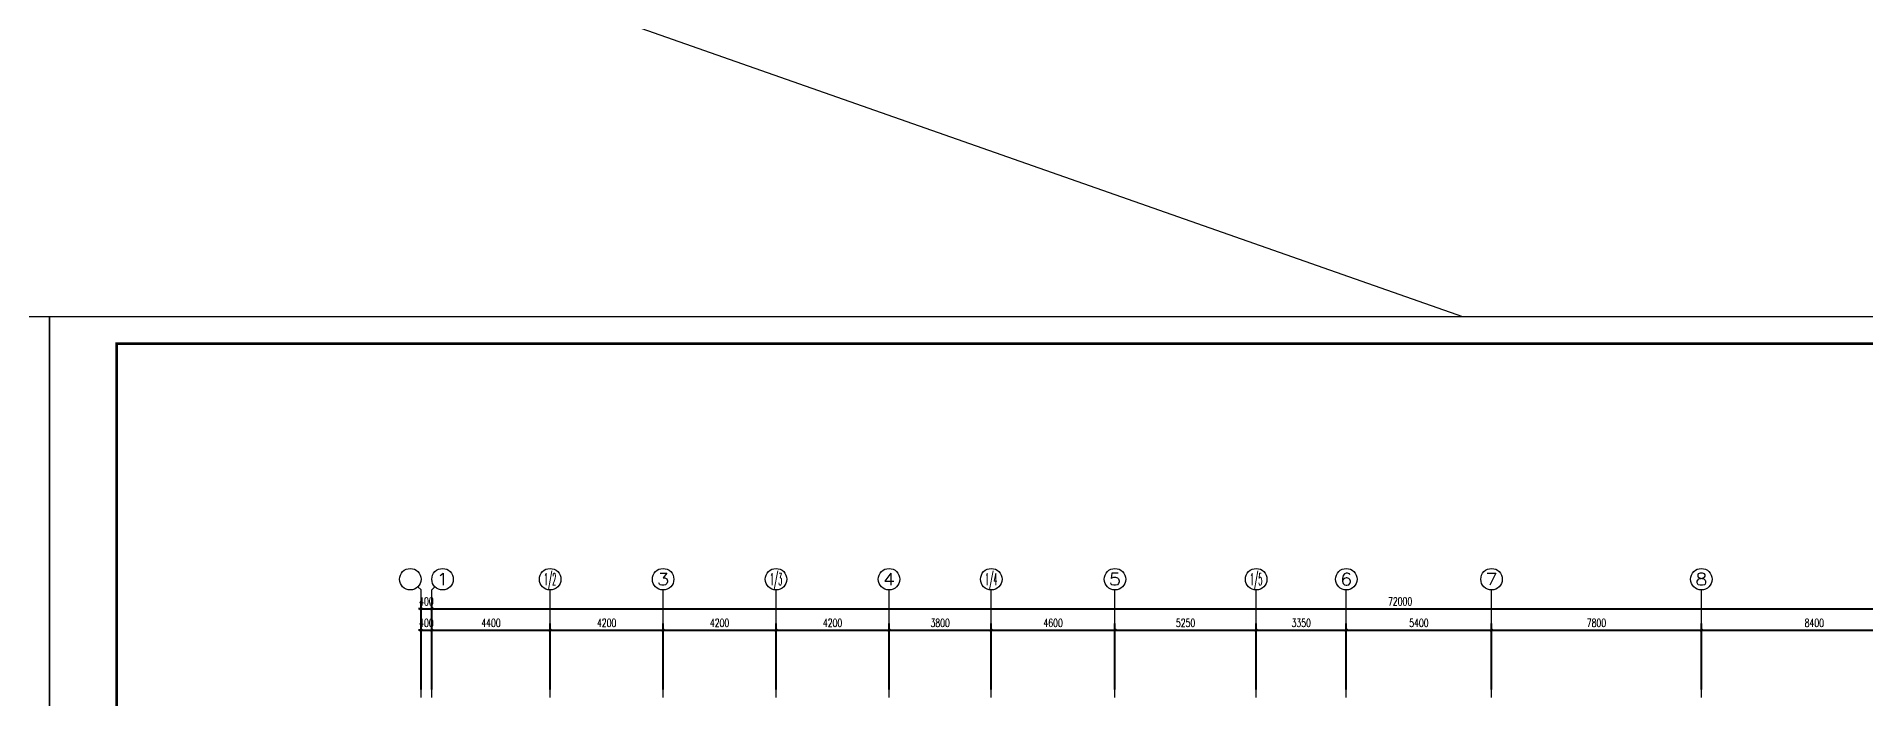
# Model space of a CAD drawing. Extents: x 491024 to 1725648, y 860327 to 1705161.
# Drawn here: x 744838 to 812831, y 1157519 to 1182151 of the extents above; entities that cross this region are included whole.
import ezdxf
from ezdxf.enums import TextEntityAlignment as Align

# ---------------------------------------------------------------- set-up
doc = ezdxf.new("R2010")
doc.units = 0
doc.header["$LTSCALE"] = 1000
doc.header["$MEASUREMENT"] = 0
doc.layers.get('Defpoints').update_dxf_attribs({"color": 8})
for name, color, linetype in [('!电气修改', 6, 'Continuous'), ('AXIS', 8, 'Continuous'), ('AXIS_TEXT', 8, 'Continuous'), ('C-AXIS(轴号)', 8, 'Continuous'), ('C-AXIS-T(字)', 8, 'Continuous'), ('图框', 140, 'Continuous')]:
    doc.layers.add(name, color=color, linetype=linetype)
doc.layers.add('WALL', color=8, linetype='Continuous', lineweight=40)
doc.styles.add('_TCH_AXIS', font='COMPLEX', dxfattribs={"bigfont": 'GBCBIG'})
doc.styles.add('_TCH_DIM_T3', font='SIMPLEX', dxfattribs={"width": 0.705882, "bigfont": 'GBCBIG'})
doc.styles.add('COMPLEX', font='COMPLEX')
doc.dimstyles.new('_TCH_ARCH&&100', dxfattribs={"dimtxt": 297.5, "dimasz": 100, "dimexe": 250, "dimexo": 300, "dimgap": 126.25, "dimtad": 1, "dimdec": 0, "dimzin": 0, "dimdsep": 46, "dimtxsty": '_TCH_DIM_T3', "dimblk": 'ARCHTICK', "dimcen": 0.09, "dimclrt": 7, "dimazin": 2, "dimtfac": 1, "dimtdec": 0, "dimtix": 1, "dimtmove": 2, "dimatfit": 3, "dimfxl": 1, "dimtolj": 1, "dimtzin": 0, "dimarcsym": 0})

# ---------------------------------------------------------------- blocks, each defined once
blk = doc.blocks.new('_ArchTick')
at = {"color": 0, "linetype": 'ByBlock', "const_width": 0.4}
blk.add_lwpolyline([(-0.5, -0.5), (0.5, 0.5)], dxfattribs=at)
blk = doc.blocks.new('*D68')
at = {"layer": 'AXIS', "color": 0, "lineweight": -2, "transparency": 16777216}
for p, q in [((1293188, 1157856), (1293188, 1161106)), ((1293188, 1160856), (1365188, 1160856)), ((1365188, 1157856), (1365188, 1161106))]:
    blk.add_line(p, q, dxfattribs=at)
at = {"layer": 'Defpoints', "color": 0, "transparency": 16777216}
for p in [(1365188, 1160856), (1293188, 1157556), (1365188, 1157556)]:
    blk.add_point(p, dxfattribs=at)
at = {"layer": 'AXIS', "color": 0, "lineweight": -2, "transparency": 16777216, "xscale": 100, "yscale": 100, "zscale": 100, "rotation": 180}
blk.add_blockref('_ArchTick', (1293188, 1160856), dxfattribs=at)
at = {"layer": 'AXIS', "color": 0, "lineweight": -2, "transparency": 16777216, "xscale": 100, "yscale": 100, "zscale": 100}
blk.add_blockref('_ArchTick', (1365188, 1160856), dxfattribs=at)
at = {"layer": 'AXIS', "color": 7, "transparency": 16777216, "insert": (1329188, 1161131), "char_height": 297.5, "attachment_point": 5, "style": '_TCH_DIM_T3'}
blk.add_mtext('\\A1;72000', dxfattribs=at)
blk = doc.blocks.new('*D67')
at = {"layer": 'AXIS', "color": 0, "lineweight": -2, "transparency": 16777216}
for p, q in [((1292788, 1160856), (1292688, 1160856)), ((1292788, 1157856), (1292788, 1161106)), ((1292788, 1160856), (1293188, 1160856)), ((1293188, 1157856), (1293188, 1161106)), ((1293188, 1160856), (1293288, 1160856))]:
    blk.add_line(p, q, dxfattribs=at)
at = {"layer": 'Defpoints', "color": 0, "transparency": 16777216}
for p in [(1293188, 1160856), (1292788, 1157556), (1293188, 1157556)]:
    blk.add_point(p, dxfattribs=at)
at = {"layer": 'AXIS', "color": 0, "lineweight": -2, "transparency": 16777216, "xscale": 100, "yscale": 100, "zscale": 100}
blk.add_blockref('_ArchTick', (1292788, 1160856), dxfattribs=at)
at = {"layer": 'AXIS', "color": 0, "lineweight": -2, "transparency": 16777216, "xscale": 100, "yscale": 100, "zscale": 100, "rotation": 180}
blk.add_blockref('_ArchTick', (1293188, 1160856), dxfattribs=at)
at = {"layer": 'AXIS', "color": 7, "transparency": 16777216, "insert": (1292988, 1161131), "char_height": 297.5, "attachment_point": 5, "style": '_TCH_DIM_T3'}
blk.add_mtext('\\A1;400', dxfattribs=at)
blk = doc.blocks.new('*D66')
at = {"layer": 'AXIS', "color": 0, "lineweight": -2, "transparency": 16777216}
for p, q in [((1292788, 1160056), (1292688, 1160056)), ((1292788, 1157856), (1292788, 1160306)), ((1292788, 1160056), (1293188, 1160056)), ((1293188, 1157856), (1293188, 1160306)), ((1293188, 1160056), (1293288, 1160056))]:
    blk.add_line(p, q, dxfattribs=at)
at = {"layer": 'Defpoints', "color": 0, "transparency": 16777216}
for p in [(1293188, 1160056), (1292788, 1157556), (1293188, 1157556)]:
    blk.add_point(p, dxfattribs=at)
at = {"layer": 'AXIS', "color": 0, "lineweight": -2, "transparency": 16777216, "xscale": 100, "yscale": 100, "zscale": 100}
blk.add_blockref('_ArchTick', (1292788, 1160056), dxfattribs=at)
at = {"layer": 'AXIS', "color": 0, "lineweight": -2, "transparency": 16777216, "xscale": 100, "yscale": 100, "zscale": 100, "rotation": 180}
blk.add_blockref('_ArchTick', (1293188, 1160056), dxfattribs=at)
at = {"layer": 'AXIS', "color": 7, "transparency": 16777216, "insert": (1292988, 1160331), "char_height": 297.5, "attachment_point": 5, "style": '_TCH_DIM_T3'}
blk.add_mtext('\\A1;400', dxfattribs=at)
blk = doc.blocks.new('*D65')
at = {"layer": 'AXIS', "color": 0, "lineweight": -2, "transparency": 16777216}
for p, q in [((1293188, 1157856), (1293188, 1160306)), ((1293188, 1160056), (1297588, 1160056)), ((1297588, 1157856), (1297588, 1160306))]:
    blk.add_line(p, q, dxfattribs=at)
at = {"layer": 'Defpoints', "color": 0, "transparency": 16777216}
for p in [(1297588, 1160056), (1293188, 1157556), (1297588, 1157556)]:
    blk.add_point(p, dxfattribs=at)
at = {"layer": 'AXIS', "color": 0, "lineweight": -2, "transparency": 16777216, "xscale": 100, "yscale": 100, "zscale": 100, "rotation": 180}
blk.add_blockref('_ArchTick', (1293188, 1160056), dxfattribs=at)
at = {"layer": 'AXIS', "color": 0, "lineweight": -2, "transparency": 16777216, "xscale": 100, "yscale": 100, "zscale": 100}
blk.add_blockref('_ArchTick', (1297588, 1160056), dxfattribs=at)
at = {"layer": 'AXIS', "color": 7, "transparency": 16777216, "insert": (1295388, 1160331), "char_height": 297.5, "attachment_point": 5, "style": '_TCH_DIM_T3'}
blk.add_mtext('\\A1;4400', dxfattribs=at)
blk = doc.blocks.new('*D64')
at = {"layer": 'AXIS', "color": 0, "lineweight": -2, "transparency": 16777216}
for p, q in [((1297588, 1157856), (1297588, 1160306)), ((1297588, 1160056), (1301788, 1160056)), ((1301788, 1157856), (1301788, 1160306))]:
    blk.add_line(p, q, dxfattribs=at)
at = {"layer": 'Defpoints', "color": 0, "transparency": 16777216}
for p in [(1301788, 1160056), (1297588, 1157556), (1301788, 1157556)]:
    blk.add_point(p, dxfattribs=at)
at = {"layer": 'AXIS', "color": 0, "lineweight": -2, "transparency": 16777216, "xscale": 100, "yscale": 100, "zscale": 100, "rotation": 180}
blk.add_blockref('_ArchTick', (1297588, 1160056), dxfattribs=at)
at = {"layer": 'AXIS', "color": 0, "lineweight": -2, "transparency": 16777216, "xscale": 100, "yscale": 100, "zscale": 100}
blk.add_blockref('_ArchTick', (1301788, 1160056), dxfattribs=at)
at = {"layer": 'AXIS', "color": 7, "transparency": 16777216, "insert": (1299688, 1160331), "char_height": 297.5, "attachment_point": 5, "style": '_TCH_DIM_T3'}
blk.add_mtext('\\A1;4200', dxfattribs=at)
blk = doc.blocks.new('*D63')
at = {"layer": 'AXIS', "color": 0, "lineweight": -2, "transparency": 16777216}
for p, q in [((1301788, 1157856), (1301788, 1160306)), ((1301788, 1160056), (1305988, 1160056)), ((1305988, 1157856), (1305988, 1160306))]:
    blk.add_line(p, q, dxfattribs=at)
at = {"layer": 'Defpoints', "color": 0, "transparency": 16777216}
for p in [(1305988, 1160056), (1301788, 1157556), (1305988, 1157556)]:
    blk.add_point(p, dxfattribs=at)
at = {"layer": 'AXIS', "color": 0, "lineweight": -2, "transparency": 16777216, "xscale": 100, "yscale": 100, "zscale": 100, "rotation": 180}
blk.add_blockref('_ArchTick', (1301788, 1160056), dxfattribs=at)
at = {"layer": 'AXIS', "color": 0, "lineweight": -2, "transparency": 16777216, "xscale": 100, "yscale": 100, "zscale": 100}
blk.add_blockref('_ArchTick', (1305988, 1160056), dxfattribs=at)
at = {"layer": 'AXIS', "color": 7, "transparency": 16777216, "insert": (1303888, 1160331), "char_height": 297.5, "attachment_point": 5, "style": '_TCH_DIM_T3'}
blk.add_mtext('\\A1;4200', dxfattribs=at)
blk = doc.blocks.new('*D62')
at = {"layer": 'AXIS', "color": 0, "lineweight": -2, "transparency": 16777216}
for p, q in [((1305988, 1157856), (1305988, 1160306)), ((1305988, 1160056), (1310188, 1160056)), ((1310188, 1157856), (1310188, 1160306))]:
    blk.add_line(p, q, dxfattribs=at)
at = {"layer": 'Defpoints', "color": 0, "transparency": 16777216}
for p in [(1310188, 1160056), (1305988, 1157556), (1310188, 1157556)]:
    blk.add_point(p, dxfattribs=at)
at = {"layer": 'AXIS', "color": 0, "lineweight": -2, "transparency": 16777216, "xscale": 100, "yscale": 100, "zscale": 100, "rotation": 180}
blk.add_blockref('_ArchTick', (1305988, 1160056), dxfattribs=at)
at = {"layer": 'AXIS', "color": 0, "lineweight": -2, "transparency": 16777216, "xscale": 100, "yscale": 100, "zscale": 100}
blk.add_blockref('_ArchTick', (1310188, 1160056), dxfattribs=at)
at = {"layer": 'AXIS', "color": 7, "transparency": 16777216, "insert": (1308088, 1160331), "char_height": 297.5, "attachment_point": 5, "style": '_TCH_DIM_T3'}
blk.add_mtext('\\A1;4200', dxfattribs=at)
blk = doc.blocks.new('*D61')
at = {"layer": 'AXIS', "color": 0, "lineweight": -2, "transparency": 16777216}
for p, q in [((1310188, 1157856), (1310188, 1160306)), ((1310188, 1160056), (1313988, 1160056)), ((1313988, 1157856), (1313988, 1160306))]:
    blk.add_line(p, q, dxfattribs=at)
at = {"layer": 'Defpoints', "color": 0, "transparency": 16777216}
for p in [(1313988, 1160056), (1310188, 1157556), (1313988, 1157556)]:
    blk.add_point(p, dxfattribs=at)
at = {"layer": 'AXIS', "color": 0, "lineweight": -2, "transparency": 16777216, "xscale": 100, "yscale": 100, "zscale": 100, "rotation": 180}
blk.add_blockref('_ArchTick', (1310188, 1160056), dxfattribs=at)
at = {"layer": 'AXIS', "color": 0, "lineweight": -2, "transparency": 16777216, "xscale": 100, "yscale": 100, "zscale": 100}
blk.add_blockref('_ArchTick', (1313988, 1160056), dxfattribs=at)
at = {"layer": 'AXIS', "color": 7, "transparency": 16777216, "insert": (1312088, 1160331), "char_height": 297.5, "attachment_point": 5, "style": '_TCH_DIM_T3'}
blk.add_mtext('\\A1;3800', dxfattribs=at)
blk = doc.blocks.new('*D60')
at = {"layer": 'AXIS', "color": 0, "lineweight": -2, "transparency": 16777216}
for p, q in [((1313988, 1157856), (1313988, 1160306)), ((1313988, 1160056), (1318588, 1160056)), ((1318588, 1157856), (1318588, 1160306))]:
    blk.add_line(p, q, dxfattribs=at)
at = {"layer": 'Defpoints', "color": 0, "transparency": 16777216}
for p in [(1318588, 1160056), (1313988, 1157556), (1318588, 1157556)]:
    blk.add_point(p, dxfattribs=at)
at = {"layer": 'AXIS', "color": 0, "lineweight": -2, "transparency": 16777216, "xscale": 100, "yscale": 100, "zscale": 100, "rotation": 180}
blk.add_blockref('_ArchTick', (1313988, 1160056), dxfattribs=at)
at = {"layer": 'AXIS', "color": 0, "lineweight": -2, "transparency": 16777216, "xscale": 100, "yscale": 100, "zscale": 100}
blk.add_blockref('_ArchTick', (1318588, 1160056), dxfattribs=at)
at = {"layer": 'AXIS', "color": 7, "transparency": 16777216, "insert": (1316288, 1160331), "char_height": 297.5, "attachment_point": 5, "style": '_TCH_DIM_T3'}
blk.add_mtext('\\A1;4600', dxfattribs=at)
blk = doc.blocks.new('*D59')
at = {"layer": 'AXIS', "color": 0, "lineweight": -2, "transparency": 16777216}
for p, q in [((1318588, 1157856), (1318588, 1160306)), ((1318588, 1160056), (1323838, 1160056)), ((1323838, 1157856), (1323838, 1160306))]:
    blk.add_line(p, q, dxfattribs=at)
at = {"layer": 'Defpoints', "color": 0, "transparency": 16777216}
for p in [(1323838, 1160056), (1318588, 1157556), (1323838, 1157556)]:
    blk.add_point(p, dxfattribs=at)
at = {"layer": 'AXIS', "color": 0, "lineweight": -2, "transparency": 16777216, "xscale": 100, "yscale": 100, "zscale": 100, "rotation": 180}
blk.add_blockref('_ArchTick', (1318588, 1160056), dxfattribs=at)
at = {"layer": 'AXIS', "color": 0, "lineweight": -2, "transparency": 16777216, "xscale": 100, "yscale": 100, "zscale": 100}
blk.add_blockref('_ArchTick', (1323838, 1160056), dxfattribs=at)
at = {"layer": 'AXIS', "color": 7, "transparency": 16777216, "insert": (1321213, 1160331), "char_height": 297.5, "attachment_point": 5, "style": '_TCH_DIM_T3'}
blk.add_mtext('\\A1;5250', dxfattribs=at)
blk = doc.blocks.new('*D58')
at = {"layer": 'AXIS', "color": 0, "lineweight": -2, "transparency": 16777216}
for p, q in [((1323838, 1157856), (1323838, 1160306)), ((1323838, 1160056), (1327188, 1160056)), ((1327188, 1157856), (1327188, 1160306))]:
    blk.add_line(p, q, dxfattribs=at)
at = {"layer": 'Defpoints', "color": 0, "transparency": 16777216}
for p in [(1327188, 1160056), (1323838, 1157556), (1327188, 1157556)]:
    blk.add_point(p, dxfattribs=at)
at = {"layer": 'AXIS', "color": 0, "lineweight": -2, "transparency": 16777216, "xscale": 100, "yscale": 100, "zscale": 100, "rotation": 180}
blk.add_blockref('_ArchTick', (1323838, 1160056), dxfattribs=at)
at = {"layer": 'AXIS', "color": 0, "lineweight": -2, "transparency": 16777216, "xscale": 100, "yscale": 100, "zscale": 100}
blk.add_blockref('_ArchTick', (1327188, 1160056), dxfattribs=at)
at = {"layer": 'AXIS', "color": 7, "transparency": 16777216, "insert": (1325513, 1160331), "char_height": 297.5, "attachment_point": 5, "style": '_TCH_DIM_T3'}
blk.add_mtext('\\A1;3350', dxfattribs=at)
blk = doc.blocks.new('*D57')
at = {"layer": 'AXIS', "color": 0, "lineweight": -2, "transparency": 16777216}
for p, q in [((1327188, 1157856), (1327188, 1160306)), ((1327188, 1160056), (1332588, 1160056)), ((1332588, 1157856), (1332588, 1160306))]:
    blk.add_line(p, q, dxfattribs=at)
at = {"layer": 'Defpoints', "color": 0, "transparency": 16777216}
for p in [(1332588, 1160056), (1327188, 1157556), (1332588, 1157556)]:
    blk.add_point(p, dxfattribs=at)
at = {"layer": 'AXIS', "color": 0, "lineweight": -2, "transparency": 16777216, "xscale": 100, "yscale": 100, "zscale": 100, "rotation": 180}
blk.add_blockref('_ArchTick', (1327188, 1160056), dxfattribs=at)
at = {"layer": 'AXIS', "color": 0, "lineweight": -2, "transparency": 16777216, "xscale": 100, "yscale": 100, "zscale": 100}
blk.add_blockref('_ArchTick', (1332588, 1160056), dxfattribs=at)
at = {"layer": 'AXIS', "color": 7, "transparency": 16777216, "insert": (1329888, 1160331), "char_height": 297.5, "attachment_point": 5, "style": '_TCH_DIM_T3'}
blk.add_mtext('\\A1;5400', dxfattribs=at)
blk = doc.blocks.new('*D56')
at = {"layer": 'AXIS', "color": 0, "lineweight": -2, "transparency": 16777216}
for p, q in [((1332588, 1157856), (1332588, 1160306)), ((1332588, 1160056), (1340388, 1160056)), ((1340388, 1157856), (1340388, 1160306))]:
    blk.add_line(p, q, dxfattribs=at)
at = {"layer": 'Defpoints', "color": 0, "transparency": 16777216}
for p in [(1340388, 1160056), (1332588, 1157556), (1340388, 1157556)]:
    blk.add_point(p, dxfattribs=at)
at = {"layer": 'AXIS', "color": 0, "lineweight": -2, "transparency": 16777216, "xscale": 100, "yscale": 100, "zscale": 100, "rotation": 180}
blk.add_blockref('_ArchTick', (1332588, 1160056), dxfattribs=at)
at = {"layer": 'AXIS', "color": 0, "lineweight": -2, "transparency": 16777216, "xscale": 100, "yscale": 100, "zscale": 100}
blk.add_blockref('_ArchTick', (1340388, 1160056), dxfattribs=at)
at = {"layer": 'AXIS', "color": 7, "transparency": 16777216, "insert": (1336488, 1160331), "char_height": 297.5, "attachment_point": 5, "style": '_TCH_DIM_T3'}
blk.add_mtext('\\A1;7800', dxfattribs=at)
blk = doc.blocks.new('*D55')
at = {"layer": 'AXIS', "color": 0, "lineweight": -2, "transparency": 16777216}
for p, q in [((1340388, 1157856), (1340388, 1160306)), ((1340388, 1160056), (1348788, 1160056)), ((1348788, 1157856), (1348788, 1160306))]:
    blk.add_line(p, q, dxfattribs=at)
at = {"layer": 'Defpoints', "color": 0, "transparency": 16777216}
for p in [(1348788, 1160056), (1340388, 1157556), (1348788, 1157556)]:
    blk.add_point(p, dxfattribs=at)
at = {"layer": 'AXIS', "color": 0, "lineweight": -2, "transparency": 16777216, "xscale": 100, "yscale": 100, "zscale": 100, "rotation": 180}
blk.add_blockref('_ArchTick', (1340388, 1160056), dxfattribs=at)
at = {"layer": 'AXIS', "color": 0, "lineweight": -2, "transparency": 16777216, "xscale": 100, "yscale": 100, "zscale": 100}
blk.add_blockref('_ArchTick', (1348788, 1160056), dxfattribs=at)
at = {"layer": 'AXIS', "color": 7, "transparency": 16777216, "insert": (1344588, 1160331), "char_height": 297.5, "attachment_point": 5, "style": '_TCH_DIM_T3'}
blk.add_mtext('\\A1;8400', dxfattribs=at)
blk = doc.blocks.new('_AXISO')
blk.add_circle((0, 0), 0.5)
at = {"layer": 'AXIS_TEXT', "style": 'COMPLEX', "width": 1.041667}
blk.add_attdef('A', text='', height=0.56, dxfattribs=at).set_placement((-0.25, -0.28), (0.25, -0.28), align=Align.FIT)
blk = doc.blocks.new('SDFSDFGSDFGSDFHG')
at = {"layer": 'C-AXIS(轴号)', "color": 8}
for p, q in [((1292670.5, 1161673.3), (1292787.7, 1161556.1)), ((1292787.7, 1157556.1), (1292787.7, 1161556.1)), ((1293304.9, 1161673.3), (1293187.7, 1161556.1)), ((1293187.7, 1157556.1), (1293187.7, 1161556.1)), ((1297587.7, 1157556.1), (1297587.7, 1161556.1)), ((1301787.7, 1157556.1), (1301787.7, 1161556.1)), ((1305987.7, 1157556.1), (1305987.7, 1161556.1)), ((1310187.7, 1157556.1), (1310187.7, 1161556.1)), ((1313987.7, 1157556.1), (1313987.7, 1161556.1)), ((1318587.7, 1157556.1), (1318587.7, 1161556.1)), ((1323837.7, 1157556.1), (1323837.7, 1161556.1)), ((1327187.7, 1157556.1), (1327187.7, 1161556.1)), ((1332587.7, 1157556.1), (1332587.7, 1161556.1)), ((1340387.7, 1157556.1), (1340387.7, 1161556.1))]:
    blk.add_line(p, q, dxfattribs=at)
at = {"layer": 'C-AXIS(轴号)', "color": 8, "xscale": 800, "yscale": 800, "zscale": 800}
blk.add_blockref('_AXISO', (1292387.7, 1161956.1), dxfattribs=at)
at = {"layer": 'C-AXIS(轴号)', "color": 8}
ref = blk.add_blockref('_AXISO', (1293587.7, 1161956.1), dxfattribs=dict(at, xscale=800, yscale=800, zscale=800))
ref.add_attrib('A', '1', dxfattribs={"layer": 'C-AXIS-T(字)', "height": 452.5, "style": '_TCH_AXIS', "width": 2.333333}).set_placement((1293361.4, 1161729.9), (1293814, 1161729.9), align=Align.FIT)
ref = blk.add_blockref('_AXISO', (1297587.7, 1161956.1), dxfattribs=dict(at, xscale=800, yscale=800, zscale=800))
ref.add_attrib('A', '1/2', dxfattribs={"layer": 'C-AXIS-T(字)', "height": 452.55, "style": '_TCH_AXIS', "width": 0.411765}).set_placement((1297361.4, 1161729.9), (1297814, 1161729.9), align=Align.FIT)
ref = blk.add_blockref('_AXISO', (1301787.7, 1161956.1), dxfattribs=dict(at, xscale=800, yscale=800, zscale=800))
ref.add_attrib('A', '3', dxfattribs={"layer": 'C-AXIS-T(字)', "height": 452.5, "style": '_TCH_AXIS', "width": 1.5}).set_placement((1301561.4, 1161729.9), (1302014, 1161729.9), align=Align.FIT)
ref = blk.add_blockref('_AXISO', (1305987.7, 1161956.1), dxfattribs=dict(at, xscale=800, yscale=800, zscale=800))
ref.add_attrib('A', '1/3', dxfattribs={"layer": 'C-AXIS-T(字)', "height": 452.55, "style": '_TCH_AXIS', "width": 0.411765}).set_placement((1305761.4, 1161729.9), (1306214, 1161729.9), align=Align.FIT)
ref = blk.add_blockref('_AXISO', (1310187.7, 1161956.1), dxfattribs=dict(at, xscale=800, yscale=800, zscale=800))
ref.add_attrib('A', '4', dxfattribs={"layer": 'C-AXIS-T(字)', "height": 452.5, "style": '_TCH_AXIS', "width": 1.3125}).set_placement((1309961.4, 1161729.9), (1310414, 1161729.9), align=Align.FIT)
ref = blk.add_blockref('_AXISO', (1313987.7, 1161956.1), dxfattribs=dict(at, xscale=800, yscale=800, zscale=800))
ref.add_attrib('A', '1/4', dxfattribs={"layer": 'C-AXIS-T(字)', "height": 452.55, "style": '_TCH_AXIS', "width": 0.396226}).set_placement((1313761.4, 1161729.9), (1314214, 1161729.9), align=Align.FIT)
ref = blk.add_blockref('_AXISO', (1318587.7, 1161956.1), dxfattribs=dict(at, xscale=800, yscale=800, zscale=800))
ref.add_attrib('A', '5', dxfattribs={"layer": 'C-AXIS-T(字)', "height": 452.5, "style": '_TCH_AXIS', "width": 1.5}).set_placement((1318361.4, 1161729.9), (1318814, 1161729.9), align=Align.FIT)
ref = blk.add_blockref('_AXISO', (1323837.7, 1161956.1), dxfattribs=dict(at, xscale=800, yscale=800, zscale=800))
ref.add_attrib('A', '1/5', dxfattribs={"layer": 'C-AXIS-T(字)', "height": 452.55, "style": '_TCH_AXIS', "width": 0.411765}).set_placement((1323611.4, 1161729.9), (1324064, 1161729.9), align=Align.FIT)
ref = blk.add_blockref('_AXISO', (1327187.7, 1161956.1), dxfattribs=dict(at, xscale=800, yscale=800, zscale=800))
ref.add_attrib('A', '6', dxfattribs={"layer": 'C-AXIS-T(字)', "height": 452.5, "style": '_TCH_AXIS', "width": 1.5}).set_placement((1326961.4, 1161729.9), (1327414, 1161729.9), align=Align.FIT)
ref = blk.add_blockref('_AXISO', (1332587.7, 1161956.1), dxfattribs=dict(at, xscale=800, yscale=800, zscale=800))
ref.add_attrib('A', '7', dxfattribs={"layer": 'C-AXIS-T(字)', "height": 452.5, "style": '_TCH_AXIS', "width": 1.5}).set_placement((1332361.4, 1161729.9), (1332814, 1161729.9), align=Align.FIT)
ref = blk.add_blockref('_AXISO', (1340387.7, 1161956.1), dxfattribs=dict(at, xscale=800, yscale=800, zscale=800))
ref.add_attrib('A', '8', dxfattribs={"layer": 'C-AXIS-T(字)', "height": 452.5, "style": '_TCH_AXIS', "width": 1.5}).set_placement((1340161.4, 1161729.9), (1340614, 1161729.9), align=Align.FIT)
at = {"layer": 'AXIS', "color": 8}
for p1, p2, distance, picture, middle in [((1292787.7, 1157556.1), (1293187.7, 1157556.1), 3300, '*D67', (1292987.7, 1161131.1)), ((1293187.7, 1157556.1), (1365187.7, 1157556.1), 3300, '*D68', (1329187.7, 1161131.1)), ((1292787.7, 1157556.1), (1293187.7, 1157556.1), 2500, '*D66', (1292987.7, 1160331.1)), ((1293187.7, 1157556.1), (1297587.7, 1157556.1), 2500, '*D65', (1295387.7, 1160331.1)), ((1297587.7, 1157556.1), (1301787.7, 1157556.1), 2500, '*D64', (1299687.7, 1160331.1)), ((1301787.7, 1157556.1), (1305987.7, 1157556.1), 2500, '*D63', (1303887.7, 1160331.1)), ((1305987.7, 1157556.1), (1310187.7, 1157556.1), 2500, '*D62', (1308087.7, 1160331.1)), ((1310187.7, 1157556.1), (1313987.7, 1157556.1), 2500, '*D61', (1312087.7, 1160331.1)), ((1313987.7, 1157556.1), (1318587.7, 1157556.1), 2500, '*D60', (1316287.7, 1160331.1)), ((1318587.7, 1157556.1), (1323837.7, 1157556.1), 2500, '*D59', (1321212.7, 1160331.1)), ((1323837.7, 1157556.1), (1327187.7, 1157556.1), 2500, '*D58', (1325512.7, 1160331.1)), ((1327187.7, 1157556.1), (1332587.7, 1157556.1), 2500, '*D57', (1329887.7, 1160331.1)), ((1332587.7, 1157556.1), (1340387.7, 1157556.1), 2500, '*D56', (1336487.7, 1160331.1)), ((1340387.7, 1157556.1), (1348787.7, 1157556.1), 2500, '*D55', (1344587.7, 1160331.1))]:
    dim = blk.add_aligned_dim(p1=p1, p2=p2, distance=distance, dimstyle='_TCH_ARCH&&100', dxfattribs=at)
    dim.commit()
    dim.dimension.update_dxf_attribs({"geometry": picture, "text_midpoint": middle})

msp = doc.modelspace()

# ---------------------------------------------------------------- linework, layer by layer
at = {"layer": '!电气修改', "color": 2}
msp.add_line((797863, 1171718.7), (570866.4, 1251507.8), dxfattribs=at)
at = {"layer": '图框'}
for points in [[(640213, 1112318.7), (745313, 1112318.7), (745313, 1171718.7), (640213, 1171718.7)], [(745313, 1112318.7), (850413, 1112318.7), (850413, 1171718.7), (745313, 1171718.7)]]:
    msp.add_lwpolyline(points, close=True, dxfattribs=at)
at = {"layer": '图框', "const_width": 100}
msp.add_lwpolyline([(747813, 1113318.7), (849413, 1113318.7), (849413, 1170718.7), (747813, 1170718.7)], close=True, dxfattribs=at)

# ---------------------------------------------------------------- block references
at = {"layer": 'WALL', "color": 252}
msp.add_blockref('SDFSDFGSDFGSDFHG', (-533656.7, 0), dxfattribs=at)

doc.saveas('drawing.dxf')
